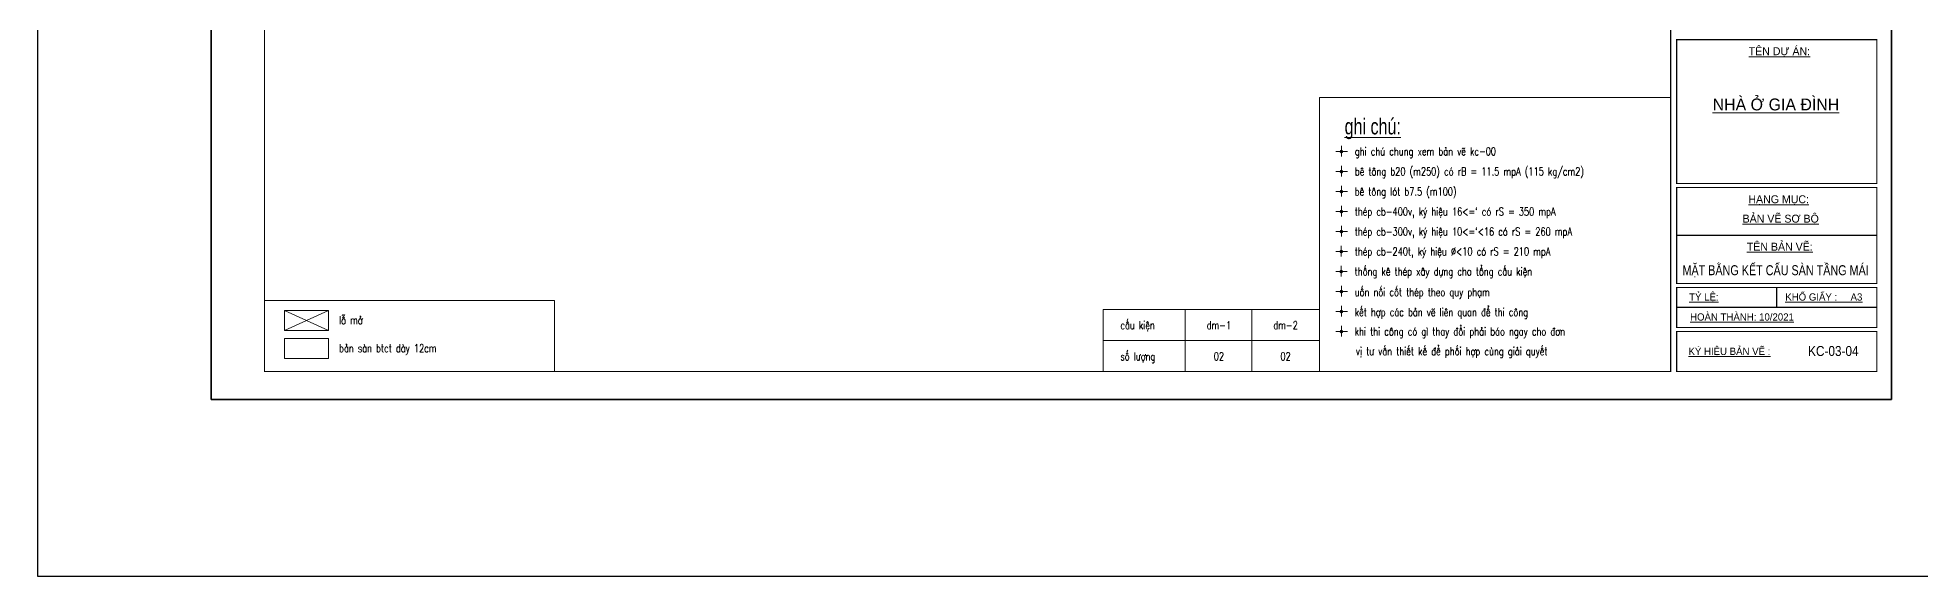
# Model space of a CAD drawing. Extents: x -2098986 to 943, y -1296280 to 73591.
# Drawn here: x -1757772 to -1729536, y -1164699 to -1156617 of the extents above; entities that cross this region are included whole.
import ezdxf
from ezdxf.enums import TextEntityAlignment as Align

# ---------------------------------------------------------------- set-up
doc = ezdxf.new("R2010")
doc.units = 0
doc.header["$LTSCALE"] = 150
doc.layers.get('Defpoints').update_dxf_attribs({"lineweight": 18})
for name, color, linetype, lineweight in [('05.Text', 253, 'Continuous', 18), ('11.Khung bo', 32, 'Continuous', 50), ('12.Khung', 36, 'Continuous', 25), ('G-ANNO-TTLB', 6, 'Continuous', 9), ('KCVN-THAY', 7, 'Continuous', 25), ('LS-DIM', 251, 'Continuous', 13), ('LS-TEXT', 60, 'Continuous', 20), ('LS-THAY', 7, 'Continuous', 20)]:
    doc.layers.add(name, color=color, linetype=linetype, lineweight=lineweight)
doc.layers.add('Tpl_Bound', color=1, linetype='Continuous', plot=False)
doc.styles.add('KCVN-LEADER', font='vnromadi.shx', dxfattribs={"width": 0.7, "height": 4})
doc.styles.add('vnarialH', font='')
doc.styles.add('VnAvantH', font='')
doc.styles.add('vnsimpli', font='vnsimli.shx', dxfattribs={"width": 0.75})
doc.styles.get('vnarialH').set_extended_font_data('.VnArialH')
doc.styles.get('VnAvantH').set_extended_font_data('.VnAvantH')

# ---------------------------------------------------------------- blocks, each defined once
blk = doc.blocks.new('*U4')
at = {"layer": 'KCVN-THAY', "color": 140}
blk.add_lwpolyline([(214871.76, 86966.68), (215381.8, 86966.68), (215381.8, 86579.68), (214871.76, 86579.68)], close=True, dxfattribs=at)
blk = doc.blocks.new('100')
at = {"layer": '11.Khung bo', "const_width": 26.7}
for points in [[(1860913, -945240), (1860913, -916940), (1896063, -916940), (1896063, -945240)], [(1860913, -945240), (1860913, -916940), (1896063, -916940), (1896063, -945240)], [(1860913, -945240), (1860913, -916940), (1896063, -916940), (1896063, -945240)], [(1896213, -940540), (1901213, -940540), (1901213, -936940), (1896213, -936940)], [(1896213, -940540), (1901213, -940540), (1901213, -936940), (1896213, -936940)], [(1896213, -940540), (1901213, -940540), (1901213, -936940), (1896213, -936940)], [(1896213, -943040), (1901213, -943040), (1901213, -940640), (1896213, -940640)], [(1896213, -943040), (1901213, -943040), (1901213, -940640), (1896213, -940640)], [(1896213, -943040), (1901213, -943040), (1901213, -940640), (1896213, -940640)], [(1896213, -944140), (1901213, -944140), (1901213, -943140), (1896213, -943140)], [(1896213, -944140), (1901213, -944140), (1901213, -943140), (1896213, -943140)], [(1896213, -944140), (1901213, -944140), (1901213, -943140), (1896213, -943140)], [(1896213, -945240), (1901213, -945240), (1901213, -944240), (1896213, -944240)], [(1896213, -945240), (1901213, -945240), (1901213, -944240), (1896213, -944240)], [(1896213, -945240), (1901213, -945240), (1901213, -944240), (1896213, -944240)]]:
    blk.add_lwpolyline(points, close=True, dxfattribs=at)
at = {"layer": '12.Khung'}
for p, q in [((1901213, -941840), (1896213, -941840)), ((1901213, -941840), (1896213, -941840)), ((1901213, -941840), (1896213, -941840)), ((1898713, -943640), (1898713, -943140)), ((1898713, -943640), (1898713, -943140)), ((1898713, -943640), (1898713, -943140)), ((1901213, -943640), (1896213, -943640)), ((1901213, -943640), (1896213, -943640)), ((1901213, -943640), (1896213, -943640))]:
    blk.add_line(p, q, dxfattribs=at)
blk.add_lwpolyline([(1901579, -945940), (1901579, -916240), (1859580, -916240), (1859580, -945940)], close=True, dxfattribs=at)
blk.add_lwpolyline([(1901579, -945940), (1901579, -916240), (1859580, -916240), (1859580, -945940)], close=True, dxfattribs=at)
blk.add_lwpolyline([(1901579, -945940), (1901579, -916240), (1859580, -916240), (1859580, -945940)], close=True, dxfattribs=at)
at = {"layer": '05.Text', "style": 'VnAvantH'}
for s, height, p in [('%%Utªn Dù ¸N:', 198, (1898013, -937329)), ('%%Unhµ ë gia ®×nh', 297, (1897112, -938709)), ('%%Uh¹ng môc:', 198, (1898005, -941030)), ('%%Uh¹ng môc:', 198, (1898005, -941030)), ('%%Uh¹ng môc:', 198, (1898005, -941030)), ('%%Ub¶n vÏ s¬ bé', 198, (1897861, -941515)), ('%%Ub¶n vÏ s¬ bé', 198, (1897861, -941515)), ('%%Ub¶n vÏ s¬ bé', 198, (1897861, -941515)), ('%%Utªn b¶n vÏ:', 198, (1897966, -942216)), ('%%Utªn b¶n vÏ:', 198, (1897966, -942216)), ('%%Utªn b¶n vÏ:', 198, (1897966, -942216)), ('%%Utû lÖ:', 180, (1896525, -943464)), ('%%UKHæ GIÊY :     A3', 180, (1898928, -943464)), ('%%Uhoµn thµnh: 10/2021', 180, (1896548, -943964)), ('%%Uký hiÖu b¶n vÏ :', 180, (1896508, -944823))]:
    blk.add_text(s, height=height, dxfattribs=at).set_placement(p)
blk = doc.blocks.new('n')
at = {"layer": 'LS-TEXT', "linetype": 'Continuous'}
for p, q in [((-27, 0), (-175, 0)), ((-175, 0), (188, 0)), ((0, 0), (0, 178)), ((0, 178), (0, -151))]:
    blk.add_line(p, q, dxfattribs=at)
at = {"layer": 'LS-TEXT', "linetype": 'Continuous', "const_width": 54}
blk.add_lwpolyline([(-27, 0, 1), (27, 0, 1)], format="xyb", close=True, dxfattribs=at)
blk = doc.blocks.new('GHI CHU NHA BE TONG 2')
at = {"layer": 'LS-THAY'}
blk.add_lwpolyline([(-266782, -808508), (-258003, -808508), (-258003, -815358), (-266782, -815358)], close=True, dxfattribs=at)
at = {"layer": 'LS-THAY', "xscale": 0.7999999999301508, "yscale": 0.7999999999301508, "zscale": 0.7999999999301508}
for p in [(-266233, -809858), (-266232, -810358), (-266233, -810858), (-266233, -811358), (-266233, -811858), (-266235, -812358), (-266236, -812858), (-266233, -813358), (-266233, -813858), (-266232, -814358)]:
    blk.add_blockref('n', p, dxfattribs=at)
at = {"layer": 'LS-TEXT', "color": 60, "style": 'KCVN-LEADER', "width": 0.75}
blk.add_text('%%Ughi chó:', height=400, dxfattribs=at).set_placement((-266152, -809428))
at = {"layer": 'LS-TEXT', "style": 'vnsimpli', "width": 0.75}
for s, p in [('   ghi chó chung xem b¶n vÏ kc-00', (-266233, -809952)), ('   bª t«ng b20 (m250) cã rB = 11.5 mpA (115 kg/cm2)', (-266233, -810453)), ('   bª t«ng lãt b7.5 (m100)', (-266235, -810956)), ('   thÐp cb-400v, ký hiÖu 16<=` cã rS = 350 mpA', (-266235, -811458)), ('   thÐp cb-300v, ký hiÖu 10<=`<16 cã rS = 260 mpA', (-266235, -811958)), ('   thÐp cb-240t, ký hiÖu %%C<10 cã rS = 210 mpA', (-266235, -812454)), ('   thèng kª thÐp x©y dùng cho tæng cÊu kiÖn', (-266236, -812954)), ('   uèn nèi cèt thÐp theo quy ph¹m', (-266235, -813470)), ('   kÕt hîp c¸c b¶n vÏ liªn quan ®Ó thi c«ng', (-266235, -813970)), ('   khi thi c«ng cã g× thay ®æi ph¶i b¸o ngay cho ®¬n', (-266236, -814454)), ('vÞ t\xad vÊn thiÕt kÕ ®Ó phèi hîp cïng gi¶i quyÕt', (-265871, -814951))]:
    blk.add_text(s, height=200, dxfattribs=at).set_placement(p)

msp = doc.modelspace()

# ---------------------------------------------------------------- linework, layer by layer
at = {"layer": 'LS-DIM'}
for p, q in [((-1754070.5, -1160708.7), (-1753410.5, -1161008.7)), ((-1754070.5, -1161008.7), (-1753410.5, -1160708.7))]:
    msp.add_line(p, q, dxfattribs=at)
at = {"layer": 'LS-THAY'}
for p, q in [((-1741792, -1160693.8), (-1741792, -1161627.1)), ((-1741792, -1160693.8), (-1738548.3, -1160693.8)), ((-1740560.2, -1160693.8), (-1740560.2, -1161627.1)), ((-1739560.2, -1160693.8), (-1739560.2, -1161627.1)), ((-1738548.3, -1160693.8), (-1738548.3, -1161627.1)), ((-1741792, -1161160.4), (-1738548.3, -1161160.4)), ((-1741792, -1161627.1), (-1738548.3, -1161627.1))]:
    msp.add_line(p, q, dxfattribs=at)
for points in [[(-1754370.7, -1160559), (-1750019.5, -1160559), (-1750019.5, -1161627.1), (-1754370.7, -1161627.1)], [(-1754070.5, -1160708.7), (-1753410.5, -1160708.7), (-1753410.5, -1161008.7), (-1754070.5, -1161008.7)], [(-1754070.5, -1161128.9), (-1753410.5, -1161128.9), (-1753410.5, -1161428.9), (-1754070.5, -1161428.9)]]:
    msp.add_lwpolyline(points, close=True, dxfattribs=at)
at = {"layer": 'Tpl_Bound', "color": 1}
msp.add_lwpolyline([(-1755170.7, -1162047.1), (-1755170.7, -1144227.1), (-1729970.7, -1144227.1), (-1729970.7, -1162047.1)], close=True, dxfattribs=at)

# ---------------------------------------------------------------- block references
at = {"layer": '05.Text', "xscale": 0.6000055114637588, "yscale": 0.6000055114637588, "zscale": 0.6000055114637588}
msp.add_blockref('100', (-2870928.8, -594478), dxfattribs=at)
at = {"layer": 'Defpoints', "xscale": 60, "yscale": 60, "zscale": 60}
msp.add_blockref('*U4', (-14650077.2, -6359479.5), dxfattribs=at)
at = {"layer": 'LS-DIM', "xscale": 0.599999999967762, "yscale": 0.599999999967762, "zscale": 0.599999999967762}
msp.add_blockref('GHI CHU NHA BE TONG 2', (-1578479.1, -672412.1), dxfattribs=at)

# ---------------------------------------------------------------- texts
at = {"layer": 'G-ANNO-TTLB', "color": 3, "style": 'vnarialH'}
for s, width, p, p2 in [('mÆt b»ng kÕt cÊu sµn tÇng m¸i', 0.771652, (-1733103.9, -1160181.1), (-1730309.8, -1160181.1)), ('KC-03-04', 0.844492, (-1731219.7, -1161393.1), (-1730462.3, -1161393.1))]:
    msp.add_text(s, height=150, dxfattribs=dict(at, width=width)).set_placement(p, p2, align=Align.FIT)
at = {"layer": 'LS-TEXT', "style": 'vnsimpli', "width": 0.75}
for s, p in [('lç më', (-1753250.9, -1160916.9)), ('cÊu kiÖn', (-1741533.8, -1160992.1)), ('b¶n sµn btct dµy 12cm', (-1753250.9, -1161337)), ('sè l\xadîng', (-1741533.8, -1161458.7))]:
    msp.add_text(s, height=120, dxfattribs=at).set_placement(p)
for s, p in [('dm-1', (-1740056.1, -1160992.1)), ('dm-2', (-1739056.1, -1160992.1)), ('02', (-1740056.1, -1161458.7)), ('02', (-1739056.1, -1161458.7))]:
    msp.add_text(s, height=120, dxfattribs=at).set_placement(p, align=Align.CENTER)

doc.saveas('drawing.dxf')
